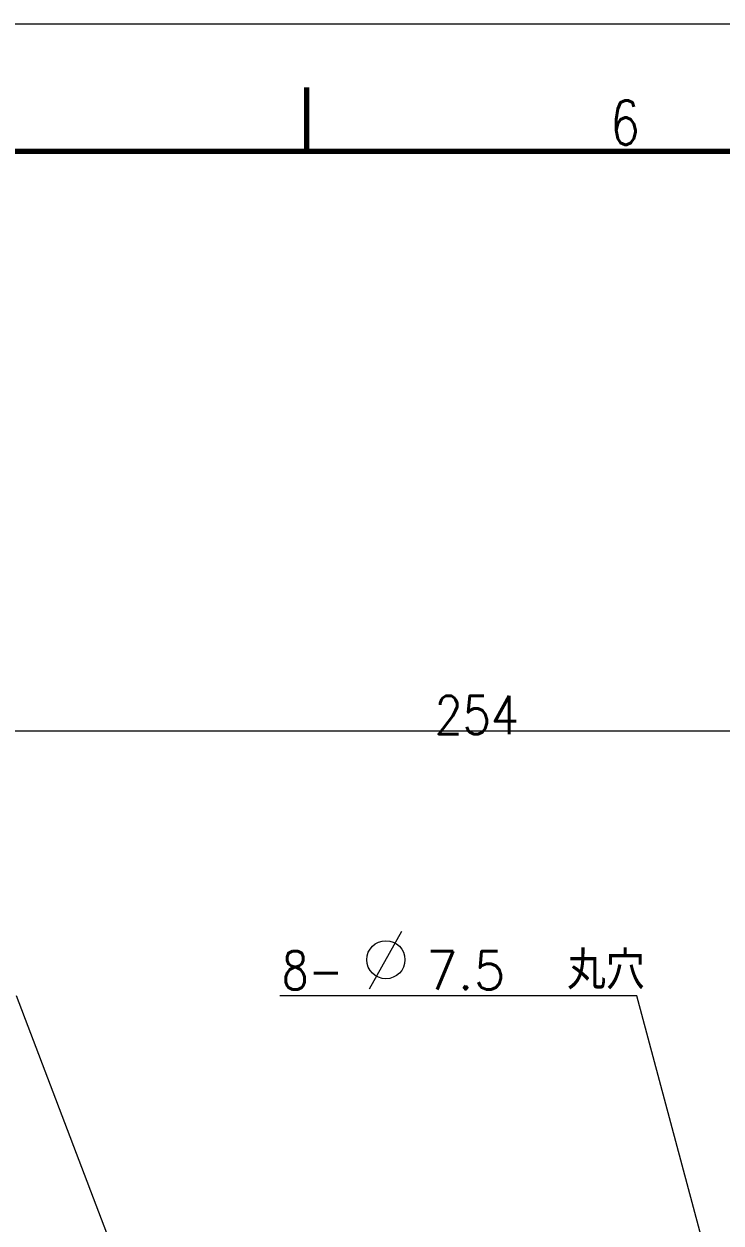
# Paper-space layout 'Sheet 1' of a CAD drawing. Header units: millimetres. Extents: x 0 to 594, y 0 to 420.
# Drawn here: x 224.8 to 279.6, y 325.6 to 420 of the extents above; entities that cross this region are included whole.
import ezdxf

# ---------------------------------------------------------------- set-up
doc = ezdxf.new("R2010")
doc.units = ezdxf.units.MM
doc.layers.add('1', color=7, linetype='Continuous')
doc.styles.add('kanji2', font='simplex.shx', dxfattribs={"bigfont": 'bigfont.shx'})

psp = doc.layouts.new('Sheet 1')

# ---------------------------------------------------------------- linework, layer by layer
at = {"layer": '1', "color": 146, "linetype": 'Continuous', "lineweight": 13}
for p, q in [((0, 420), (594, 420)), ((387.766205, 364.351685), (133.76619, 364.351685)), ((251.942001, 344.060364), (254.493195, 348.595795)), ((243.781906, 292.131134), (224.171799, 343.501678)), ((272.990051, 343.501678), (244.891602, 343.501678)), ((292.734497, 269.628845), (272.990051, 343.501678))]:
    psp.add_line(p, q, dxfattribs=at)
at = {"layer": '1', "color": 146, "linetype": 'Continuous', "lineweight": 70}
for p, q in [((247, 415), (247, 410)), ((25.000002, 410), (584, 410))]:
    psp.add_line(p, q, dxfattribs=at)
at = {"layer": '1', "color": 146, "linetype": 'Continuous', "lineweight": 13}
psp.add_circle((253.241211, 346.351685), 1.5, dxfattribs=at)

# ---------------------------------------------------------------- texts
at = {"layer": '1', "color": 146, "linetype": 'Continuous', "lineweight": 13, "attachment_point": 7, "line_spacing_factor": 0.903614, "style": 'kanji2'}
for s, insert, char_height in [('\\W0.7746;6', (270.900008, 410.477586), 3.5), ('\\W0.8639;254', (257.062961, 364.118152), 3), ('\\W0.9276;\u3000丸穴', (264.424625, 344.018177), 3), ('\\W0.8180;8-', (245.050602, 344.018177), 3), ('\\W0.9725;7.5', (256.400211, 344.018177), 3)]:
    psp.add_mtext(s, dxfattribs=dict(at, insert=insert, char_height=char_height))

doc.saveas('drawing.dxf')
